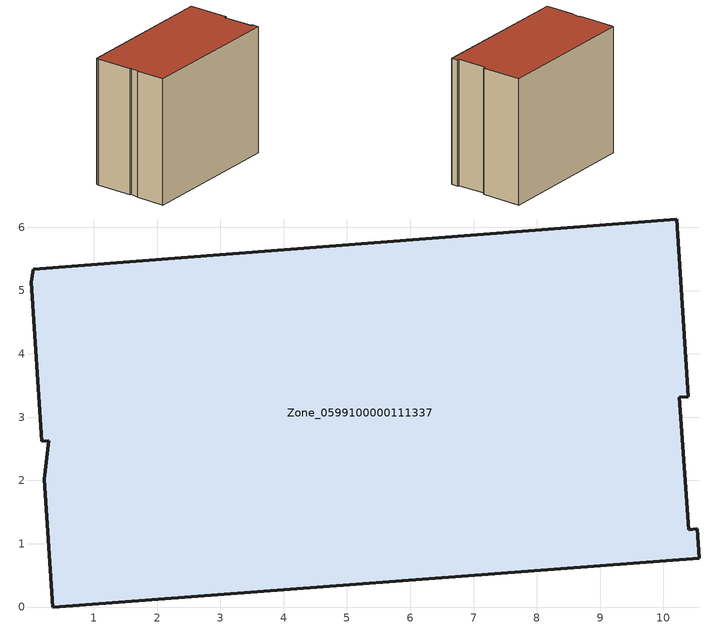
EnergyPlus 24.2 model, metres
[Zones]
Zone_0599100000111337
 floor ground (C_G): 0.22,2.02 0.29,2.63 0.18,2.62 0.01,5.13 0.05,5.33 10.21,6.13 10.4,3.32 10.25,3.31 10.4,1.22 10.53,1.24 10.56,0.77 0.35,0 z0
 wall outside (C_F): 10.56,0.77 10.53,1.24 10.4,1.22 10.25,3.31 10.4,3.32 10.21,6.13 0.05,5.33 0.01,5.13 0.18,2.62 0.29,2.63 0.22,2.02 0.35,0 10.56,0.77 z0:8.85
 roof outside (C_R): 10.21,6.13 0.05,5.33 0.01,5.13 0.18,2.62 0.29,2.63 0.22,2.02 0.35,0 10.56,0.77 10.53,1.24 10.4,1.22 10.25,3.31 10.4,3.32 z8.85
[BUILDING]
Pand.0599100000111337: North Axis=0; Terrain=City; Loads Convergence Tolerance Value=0.04; Temperature Convergence Tolerance Value=0.4; Solar Distribution=FullExterior; Maximum Number of Warmup Days=25; Minimum Number of Warmup Days=1
[Site:Location]
Rotterdam.The.Hague.AP_ZH_NLD Design_Conditions: Latitude=51.96; Longitude=4.45; Time Zone=1; Elevation=-4.5
[SITE:GROUNDTEMPERATURE:BUILDINGSURFACE]
18, 18, 18, 18, 18, 18, 18, 18, 18, 18, 18, 18
[MATERIAL] Thermal Absorptance=0.9; Solar Absorptance=0.7; Visible Absorptance=0.7
Name | Roughness | Thickness | Conductivity | Density | Specific Heat
G.TI.1946-1964 | MediumSmooth | 0.15 | 1 | 540 | 1210
F.TI.1946-1964 | Rough | 0.3 | 0.857143 | 1920 | 840
R.TI.1946-1964 | MediumRough | 0.2 | 0.277778 | 1500 | 1000
[CONSTRUCTION]
C_G: G.TI.1946-1964
C_F: F.TI.1946-1964
C_R: R.TI.1946-1964
[ZONE]
Zone_0599100000111337: Type=1; Multiplier=1; Ceiling Height=Autocalculate; Volume=Autocalculate; Floor Area=autocalculate; Part of Total Floor Area=Yes
[ZONEINFILTRATION:DESIGNFLOWRATE]
Infil_Zone_0599100000111337: Zone or ZoneList or Space or SpaceList=Zone_0599100000111337; Schedule=AlwaysOn; Design Flow Rate Calculation Method=Flow/Area; Flow Rate per Floor Area=0.003; Constant Term Coefficient=1; Temperature Term Coefficient=0; Velocity Term Coefficient=0; Velocity Squared Term Coefficient=0
[HVACTEMPLATE:ZONE:IDEALLOADSAIRSYSTEM]
Zone_0599100000111337: Maximum Heating Supply Air Temperature=50; Minimum Cooling Supply Air Temperature=13; Maximum Heating Supply Air Humidity Ratio=0.0156; Minimum Cooling Supply Air Humidity Ratio=0.0077; Heating Limit=NoLimit; Cooling Limit=NoLimit; Dehumidification Control Type=ConstantSensibleHeatRatio; Cooling Sensible Heat Ratio=0.7; Dehumidification Setpoint=60; Humidification Control Type=None; Humidification Setpoint=30; Outdoor Air Method=None; Outdoor Air Flow Rate per Person=0.00944; Outdoor Air Flow Rate per Zone Floor Area=0; Outdoor Air Flow Rate per Zone=0; Demand Controlled Ventilation Type=None; Outdoor Air Economizer Type=NoEconomizer; Heat Recovery Type=None; Sensible Heat Recovery Effectiveness=0.7; Latent Heat Recovery Effectiveness=0.65
[ZONECONTROL:THERMOSTAT]
ThermostatControl_Zone_0599100000111337: Zone or ZoneList=Zone_0599100000111337; Control Type Schedule=DualSetpointControlType; Control 1=Thermostat_Zone_0599100000111337; Temperature Difference Between Cutout And Setpoint=0
[THERMOSTATSETPOINT:DUALSETPOINT]
Thermostat_Zone_0599100000111337: Heating Setpoint Temperature Schedule=HeatingSetpoint_Zone_0599100000111337; Cooling Setpoint Temperature Schedule=CoolingSetpoint_Zone_0599100000111337
[SCHEDULE:COMPACT]
HeatingSetpoint_Zone_0599100000111337: Through: 12/31, For: AllDays, Until: 24:00, 21
CoolingSetpoint_Zone_0599100000111337: Through: 12/31, For: AllDays, Until: 24:00, 24
DualSetpointControlType: Through: 12/31, For: AllDays, Until: 24:00, 4
AlwaysOn: Through: 12/31, For: AllDays, Until: 24:00, 1
